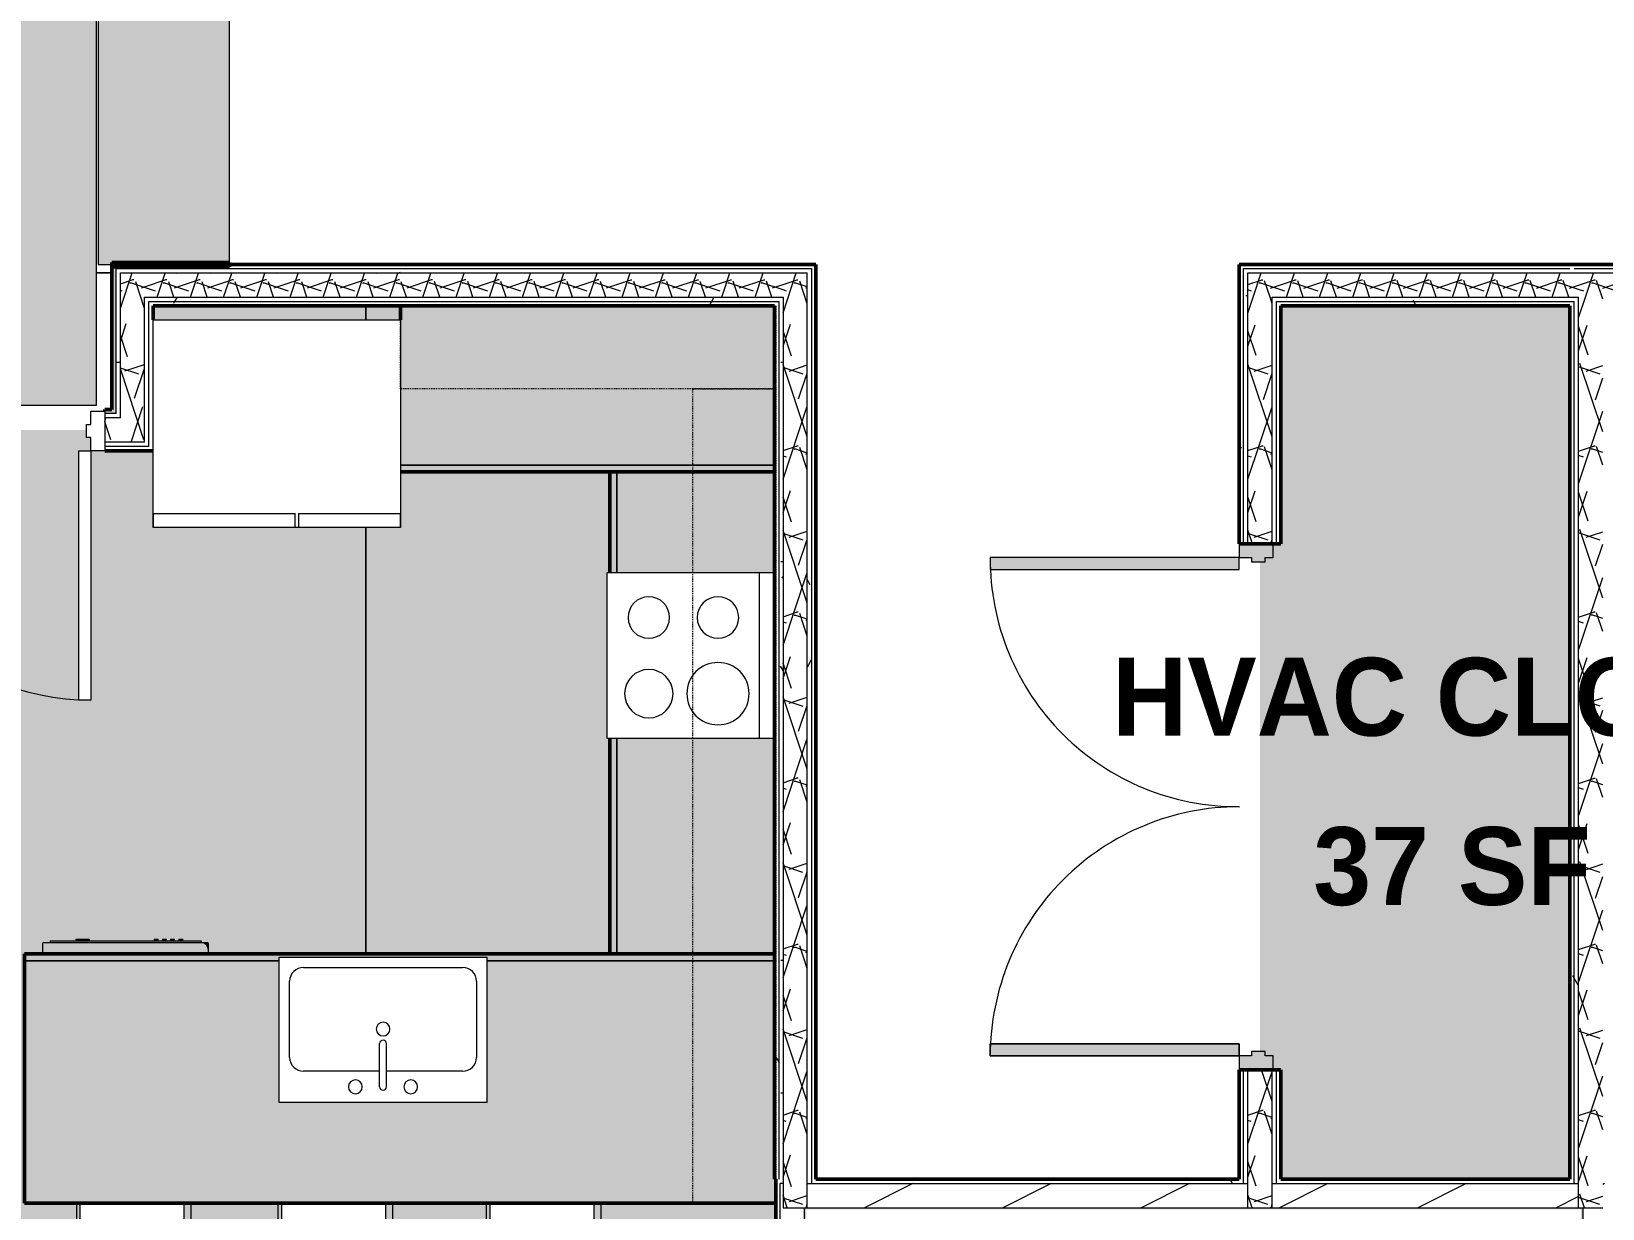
# Model space of a CAD drawing. Header units: inches. Extents: x -4294 to -464, y 9706 to 12475.
# Drawn here: x -2748.3 to -2521.2, y 10245.7 to 10415.8 of the extents above; entities that cross this region are included whole.
import ezdxf

# ---------------------------------------------------------------- set-up
doc = ezdxf.new("R2010")
doc.units = ezdxf.units.IN
doc.header["$MEASUREMENT"] = 0
doc.linetypes.add('Dash', pattern=[0.25, 0.125, -0.125])
for name, color, linetype, lineweight in [('0-1', 7, 'Continuous', 5), ('0-2', 7, 'Continuous', 9), ('A-AREA-IDEN', 2, 'Continuous', 9), ('A-AREA-PATT-6', 41, 'Continuous', 9), ('A-DOOR', 31, 'Continuous', 13), ('A-DOOR-7', 31, 'Continuous', 20), ('A-DOOR-8', 31, 'Continuous', 9), ('A-DOOR-FRAM', 31, 'Continuous', 20), ('A-FLOR', 192, 'Continuous', 13), ('A-FLOR-3', 130, 'Continuous', 13), ('A-FLOR-4', 192, 'Continuous', 5), ('A-WALL', 113, 'Continuous', 13), ('A-WALL-11', 113, 'Continuous', 5), ('A-WALL-12', 113, 'Continuous', 50), ('A-WALL-PATT-5', 111, 'Continuous', 9), ('I-FURN-1', 7, 'Continuous', 9), ('I-FURN-2', 31, 'Continuous', 9), ('I-WALL', 2, 'Continuous', 13), ('I-WALL-1', 2, 'Continuous', 5), ('I-WALL-2', 2, 'Continuous', 50), ('P-SANR-FIXT-2', 7, 'Continuous', 9), ('Q-CASE-1', 53, 'Continuous', 9), ('Q-CASE-2', 250, 'Continuous', 50), ('Q-CASE-3', 7, 'Continuous', 9), ('Q-CASE-HDLN-1', 7, 'Dash', 9), ('Q-SPCQ-1', 7, 'Continuous', 9), ('Q-SPCQ-2', 8, 'Continuous', 9)]:
    doc.layers.add(name, color=color, linetype=linetype, lineweight=lineweight)
doc.layers.add('A-AREA-PATT-2', color=7, linetype='Continuous', lineweight=9, transparency=1)
doc.styles.add('Century Gothic_B', font='GOTHICB.TTF', dxfattribs={"height": 11.25})
pattern_1 = [(0, (0, 0), (38.4, 9.6), [1.584, -27.216, 1.584, -27.216, -153.6]), (0, (0, 0), (38.4, 9.6), [-57.6, 1.584, -56.016, 1.584, -27.216, -67.2]), (0, (0, 0), (38.4, 9.6), [-144, 1.584, -17.616, 1.584, -46.416]), (120, (14.4, 4.8), (-27.513844, 28.4553755), [1.584, -27.216, 1.584, -27.216, -153.6]), (120, (14.4, 4.8), (-27.513844, 28.4553755), [-57.6, 1.584, -56.016, 1.584, -27.216, -67.2]), (120, (14.4, 4.8), (-27.513844, 28.4553755), [-144, 1.584, -17.616, 1.584, -46.416]), (240, (19.2, 24), (-10.886156, -38.0553755), [1.584, -27.216, 1.584, -27.216, -153.6]), (240, (19.2, 24), (-10.886156, -38.0553755), [-57.6, 1.584, -56.016, 1.584, -27.216, -67.2]), (240, (19.2, 24), (-10.886156, -38.0553755), [-144, 1.584, -17.616, 1.584, -46.416])]
pattern_2 = [(161.57, (0.6, 0.6), (-4.80033747, -0.00041462), [0, -34.152, 3.792, 0]), (18.43, (-0.6, 0.6), (-4.80033747, 0.00041462), [0, -34.152, 3.792, 0]), (108.43, (0.6, 0.6), (2.39913218, -12.00105099), [11.382, -26.562]), (71.57, (-0.6, 0.6), (2.39913218, 12.00105099), [11.382, -26.562])]
pattern_3 = [(216.87, (7.997, 19.992), (59.9755286, 39.9843071), [9.996, -89.964]), (206.565, (19.992, 13.994), (-19.991807, -19.992219), [22.352, -22.352]), (198.435, (19.992, 3.998), (-39.983821, -19.991955), [12.644, -50.576])]

# ---------------------------------------------------------------- blocks, each defined once
blk = doc.blocks.new('OD_CW_Base Cabinet - OD_CW_Base Cabinet-V20-FLOOR PLAN - 2ND FLOOR')
at = {"layer": 'Q-CASE-1'}
for points in [[(67.56, 11), (109.11, 11), (109.11, 12), (0.74, 12), (0.74, 11), (37.56, 11), (37.56, 11.54), (67.56, 11.54)], [(30.77, -24), (109.34, -24), (109.34, -20.55), (109.11, -20.55), (109.11, 11), (67.56, 11), (67.56, -9.46), (37.56, -9.46), (37.56, 11), (0.74, 11), (0.74, -24), (16.99, -24)]]:
    blk.add_hatch(color=256, dxfattribs=at).paths.add_polyline_path(points, flags=0)
at = {"layer": 'Q-CASE-2'}
for p, q in [((0.74, -24), (0.74, 12)), ((0.74, 12), (109.11, 12)), ((109.34, -24), (0.74, -24))]:
    blk.add_line(p, q, dxfattribs=at)
at = {"layer": 'Q-CASE-3'}
for p, q in [((0.74, 11), (0.74, 12)), ((0.74, 12), (109.11, 12)), ((37.56, 11), (0.74, 11)), ((0.74, -24), (0.74, 11)), ((0.74, 11), (37.56, 11)), ((109.11, 11), (67.56, 11)), ((67.56, 11), (109.11, 11)), ((109.34, -24), (0.74, -24))]:
    blk.add_line(p, q, dxfattribs=at)
blk = doc.blocks.new('Refrigerator_-_Side-by-Side_6047 - 36_ X 30_-1372843-FLOOR PLAN - 2ND FLOOR')
at = {"layer": 'Q-SPCQ-1'}
for p, q in [((-17.88, 15.58), (17.87, 15.58)), ((-17.88, -14.42), (-17.88, 15.58)), ((-17.88, 15.58), (-3.13, 15.58)), ((-17.88, 15.58), (-17.88, 13.58)), ((-3.13, 13.58), (-3.13, 15.58)), ((-2.63, 15.58), (17.87, 15.58)), ((-2.63, 15.58), (-2.63, 13.58)), ((17.87, 15.58), (17.87, -14.42)), ((17.87, 13.58), (17.87, 15.58)), ((-3.13, 13.58), (-17.88, 13.58)), ((17.87, 13.58), (-2.63, 13.58)), ((17.87, -14.42), (-17.88, -14.42))]:
    blk.add_line(p, q, dxfattribs=at)
blk = doc.blocks.new('Range - 24_ x 24_-1372826-FLOOR PLAN - 2ND FLOOR')
at = {"layer": 'Q-SPCQ-1'}
for p, q in [((0, 0), (24, 0)), ((0, -24), (0, 0)), ((24, 0), (24, -24)), ((0, -22), (24, -22)), ((24, -24), (0, -24))]:
    blk.add_line(p, q, dxfattribs=at)
for centre, radius, start, end in [((6.5, -6), 3.5, 360, 180), ((17.5, -6), 3, 360, 180), ((6.5, -6), 3.5, 180, 0), ((17.5, -6), 3, 180, 0), ((6.5, -16), 4.5, 360, 180), ((17.5, -16), 3, 360, 180), ((6.5, -16), 4.5, 180, 0), ((17.5, -16), 3, 180, 0)]:
    blk.add_arc(centre, radius, start, end, dxfattribs=at)
blk = doc.blocks.new('OD_CW_Base Cabinet - OD_CW_Base Cabinet-V21-FLOOR PLAN - 2ND FLOOR')
at = {"layer": 'Q-CASE-1'}
blk.add_hatch(color=256, dxfattribs=at).paths.add_polyline_path([(70.36, 12.58), (70.36, 23.78), (0.74, 23.78), (0.74, 1), (15.27, 1), (15.27, 23.62), (39.27, 23.62), (39.27, 1), (70.36, 1)], flags=0)
h = blk.add_hatch(color=256, dxfattribs=at)
h.paths.add_polyline_path([(70.36, 1), (39.27, 1), (39.27, 0), (70.36, 0)], flags=0)
h.paths.add_polyline_path([(15.27, 0), (15.27, 1), (0.74, 1), (0.74, 0)], flags=0)
at = {"layer": 'Q-CASE-2'}
for p, q in [((0.74, 23.78), (0.74, 0)), ((70.36, 0), (70.36, 23.78)), ((0.74, 0), (15.27, 0)), ((39.27, 0), (70.36, 0))]:
    blk.add_line(p, q, dxfattribs=at)
at = {"layer": 'Q-CASE-3'}
for p, q in [((0.74, 1), (0.74, 23.78)), ((70.36, 23.78), (70.36, 1)), ((0.74, 0), (0.74, 1)), ((0.74, 1), (15.27, 1)), ((15.27, 1), (0.74, 1)), ((15.27, 0), (0.74, 0)), ((39.27, 1), (70.36, 1)), ((70.36, 1), (39.27, 1)), ((70.36, 0), (39.27, 0)), ((70.36, 1), (70.36, 0))]:
    blk.add_line(p, q, dxfattribs=at)
blk = doc.blocks.new('OD_CW_Base Cabinet - OD_CW_Base Cabinet-V22-FLOOR PLAN - 2ND FLOOR')
at = {"layer": 'Q-CASE-1'}
for points in [[(0.74, 1), (54.76, 1), (54.76, 24), (0.74, 24), (0.74, 18.35)], [(30.61, 0), (54.76, 0), (54.76, 1), (0.74, 1), (0.74, 0), (17.77, 0)]]:
    blk.add_hatch(color=256, dxfattribs=at).paths.add_polyline_path(points, flags=0)
at = {"layer": 'Q-CASE-2'}
for p, q in [((0.74, 24), (0.74, 22)), ((0.74, 0), (54.76, 0))]:
    blk.add_line(p, q, dxfattribs=at)
at = {"layer": 'Q-CASE-3'}
for p, q in [((0.74, 22), (0.74, 24)), ((0.74, 1), (54.76, 1)), ((54.76, 1), (0.74, 1)), ((54.76, 0), (0.74, 0))]:
    blk.add_line(p, q, dxfattribs=at)
blk = doc.blocks.new('Sink Kitchen-Single - 30_ x 21_-1372827-FLOOR PLAN - 2ND FLOOR')
at = {"layer": 'P-SANR-FIXT-2'}
for p, q in [((-14.38, 10.41), (15.62, 10.41)), ((-14.38, -10.59), (-14.38, 10.41)), ((15.62, 10.41), (15.62, -10.59)), ((-12.88, -4.09), (-12.88, 6.91)), ((-10.88, 8.91), (12.12, 8.91)), ((14.12, 6.91), (14.12, -4.09)), ((0.12, -8.34), (0.12, -2.09)), ((1.12, -8.34), (1.12, -2.09)), ((0.12, -6.09), (-10.88, -6.09)), ((12.12, -6.09), (1.12, -6.09)), ((15.62, -10.59), (-14.38, -10.59))]:
    blk.add_line(p, q, dxfattribs=at)
for centre, radius, start, end in [((-10.88, 6.91), 2, 90, 180), ((12.12, 6.91), 2, 360, 90), ((0.62, 0), 1, 360, 180), ((0.62, 0), 1, 180, 0), ((0.62, -2.09), 0.5, 360, 180), ((-10.88, -4.09), 2, 180, 270), ((12.12, -4.09), 2, 270, 0), ((-3.38, -8.34), 1, 360, 180), ((-3.38, -8.34), 1, 180, 0), ((0.62, -8.34), 0.5, 180, 0), ((4.62, -8.34), 1, 0, 180), ((4.62, -8.34), 1, 180, 0)]:
    blk.add_arc(centre, radius, start, end, dxfattribs=at)
blk = doc.blocks.new('Dishwasher_15404 - 34_ counter-1372825-FLOOR PLAN - 2ND FLOOR')
at = {"layer": 'Q-SPCQ-2'}
for points in [[(25.25, -24), (26.08, -23.96), (26.34, -23.86), (26.68, -23.53), (26.73, -23.46), (26.84, -23.21), (26.87, -22.91), (26.87, -0.2), (26.68, 0), (25.25, 0), (25.25, -23.49)], [(27.12, -22.91), (27.12, -1.09), (26.87, -1.09), (26.87, -22.91)], [(27.37, -5.81), (27.37, -4.86), (27.12, -4.86), (27.12, -5.81)], [(27.37, -6.76), (27.37, -5.81), (27.12, -5.81), (27.12, -6.76)], [(27.37, -16.74), (27.37, -16.15), (27.12, -16.15), (27.12, -16.74)], [(27.37, -17.92), (27.37, -17.33), (27.12, -17.33), (27.12, -17.92)], [(27.37, -19.1), (27.37, -18.51), (27.12, -18.51), (27.12, -19.1)], [(27.37, -20.28), (27.37, -19.69), (27.12, -19.69), (27.12, -20.28)], [(25.8, -24), (26.68, -24), (26.82, -23.94), (26.87, -23.69), (26.84, -23.21), (26.68, -23.53), (26.56, -23.69), (26.3, -23.87), (26.08, -23.96)]]:
    blk.add_hatch(color=256, dxfattribs=at).paths.add_polyline_path(points, flags=0)
at = {"layer": 'Q-SPCQ-1'}
for p, q in [((26.68, 0), (25.25, 0)), ((26.87, -22.93), (26.87, -0.2)), ((27.12, -1.09), (26.87, -1.09)), ((27.12, -1.09), (27.12, -22.91)), ((27.37, -4.82), (27.12, -4.82)), ((27.12, -6.79), (27.37, -6.79)), ((27.37, -4.86), (27.37, -5.81)), ((27.37, -5.81), (27.37, -6.76)), ((27.37, -16.15), (27.12, -16.15)), ((27.12, -16.74), (27.37, -16.74)), ((27.37, -17.33), (27.12, -17.33)), ((27.12, -17.92), (27.37, -17.92)), ((27.37, -16.15), (27.37, -16.74)), ((27.37, -17.33), (27.37, -17.92)), ((27.37, -18.51), (27.12, -18.51)), ((27.12, -19.1), (27.37, -19.1)), ((27.37, -19.69), (27.12, -19.69)), ((27.12, -20.28), (27.37, -20.28)), ((27.37, -18.51), (27.37, -19.1)), ((27.37, -19.69), (27.37, -20.28)), ((25.25, -24), (25.8, -24)), ((25.8, -24), (26.68, -24)), ((27.12, -22.91), (26.87, -22.91)), ((26.87, -23.8), (26.87, -22.93))]:
    blk.add_line(p, q, dxfattribs=at)
for centre, radius, start, end in [((26.68, -0.2), 0.197, 360, 90), ((26.68, -0.2), 0.197, 0, 90), ((25.8, -22.93), 1.07, 270, 0), ((26.68, -23.8), 0.197, 270, 0)]:
    blk.add_arc(centre, radius, start, end, dxfattribs=at)
blk = doc.blocks.new('OD_CW_Upper Cabinet - OD_CW_Upper Cabinet-1916543-FLOOR PLAN - 2ND FLOOR')
at = {"layer": 'Q-CASE-HDLN-1'}
for p, q in [((0.74, -24), (0.74, -12)), ((0.74, -12), (118.36, -12)), ((118.36, -12), (118.36, -24)), ((118.36, -24), (0.74, -24))]:
    blk.add_line(p, q, dxfattribs=at)
blk = doc.blocks.new('Bar_Stool_6722_1_ - Bar_Stool_6722_1_-1372833-FLOOR PLAN - 2ND FLOOR')
at = {"layer": 'I-FURN-2'}
for points in [[(0, -0.6), (0, -0.98), (1, -0.94), (1, 0), (0, 0), (0, -0.46)], [(16, -0.94), (16, -0.98), (16.5, -0.94), (16.5, 0), (16, 0), (16, -0.62)], [(0, -1.4), (0, -1.78), (1, -1.73), (1, -0.98), (0, -0.98), (0, -1.3)], [(0, -2.03), (0, -7.07), (1, -7.07), (1, -1.78), (0, -1.78)], [(16, -1.3), (16, -1.78), (16.5, -1.73), (16.5, -0.98), (16, -0.98), (16, -1.24)], [(16, -6.94), (16, -7.07), (16.5, -7.07), (16.5, -1.78), (16, -1.78), (16, -2.03)]]:
    blk.add_hatch(color=256, dxfattribs=at).paths.add_polyline_path(points, flags=0)
at = {"layer": 'I-FURN-1'}
for p, q in [((1, 0), (0, 0)), ((0, 0), (0, -0.98)), ((0, -0.98), (1, -0.98)), ((0, -0.98), (0, -1.78)), ((0, -1.78), (1, -1.78)), ((0, -7.07), (0, -1.78)), ((1, -1.24), (1, 0)), ((16, 0), (1, 0)), ((1, -1.91), (1, -1.24)), ((16, -1.24), (1, -1.24)), ((1, -1.91), (16, -1.91)), ((1, -2.03), (1, -1.91)), ((1, -7.07), (1, -2.03)), ((1, -2.03), (16, -2.03)), ((16.5, 0), (16, 0)), ((16, 0), (16, -1.24)), ((16, -0.98), (16.5, -0.98)), ((16, -1.24), (16, -1.91)), ((16, -1.78), (16.5, -1.78)), ((16, -1.91), (16, -2.03)), ((16, -2.03), (16, -7.07)), ((16.5, -0.98), (16.5, 0)), ((16.5, -1.78), (16.5, -0.98)), ((16.5, -1.78), (16.5, -7.07))]:
    blk.add_line(p, q, dxfattribs=at)
blk = doc.blocks.new('OD_CW_Upper Cabinet - OD_CW_Upper Cabinet-1916511-FLOOR PLAN - 2ND FLOOR')
at = {"layer": 'Q-CASE-HDLN-1'}
for p, q in [((0.74, -24), (0.74, -12)), ((0.74, -12), (54.99, -12)), ((54.99, -12), (54.99, -24)), ((54.99, -24), (0.74, -24))]:
    blk.add_line(p, q, dxfattribs=at)
blk = doc.blocks.new('CTR - 1st Phase - Unit Layouts_rvt-1-FLOOR PLAN - 2ND FLOOR')
at = {"layer": '0-2'}
for name, p in [('OD_CW_Base Cabinet - OD_CW_Base Cabinet-V22-FLOOR PLAN - 2ND FLOOR', (-2695.69, 10352.14)), ('OD_CW_Base Cabinet - OD_CW_Base Cabinet-V20-FLOOR PLAN - 2ND FLOOR', (-2750.04, 10270.51)), ('Sink Kitchen-Single - 30_ x 21_-1372827-FLOOR PLAN - 2ND FLOOR', (-2698.1, 10271.65))]:
    blk.add_blockref(name, p, dxfattribs=at)
for name, p, rotation in [('OD_CW_Upper Cabinet - OD_CW_Upper Cabinet-1916511-FLOOR PLAN - 2ND FLOOR', (-2639.96, 10352.14), 180), ('Refrigerator_-_Side-by-Side_6047 - 36_ X 30_-1372843-FLOOR PLAN - 2ND FLOOR', (-2712.82, 10359.72), 180), ('OD_CW_Upper Cabinet - OD_CW_Upper Cabinet-1916543-FLOOR PLAN - 2ND FLOOR', (-2664.7, 10245.78), 89.9999999999384), ('OD_CW_Base Cabinet - OD_CW_Base Cabinet-V21-FLOOR PLAN - 2ND FLOOR', (-2664.7, 10352.88), 269.9999999999397), ('Range - 24_ x 24_-1372826-FLOOR PLAN - 2ND FLOOR', (-2665.07, 10313.61), 89.99999999993047), ('Dishwasher_15404 - 34_ counter-1372825-FLOOR PLAN - 2ND FLOOR', (-2746.7, 10257.26), 89.99999999993496), ('Bar_Stool_6722_1_ - Bar_Stool_6722_1_-1372833-FLOOR PLAN - 2ND FLOOR', (-2725.25, 10239.44), 180), ('Bar_Stool_6722_1_ - Bar_Stool_6722_1_-1372833-FLOOR PLAN - 2ND FLOOR', (-2696.13, 10239.44), 180), ('Bar_Stool_6722_1_ - Bar_Stool_6722_1_-1372833-FLOOR PLAN - 2ND FLOOR', (-2666.01, 10239.44), 180)]:
    blk.add_blockref(name, p, dxfattribs=dict(at, rotation=rotation))
blk = doc.blocks.new('CTR - 1st Phase - Shell_rvt-1-FLOOR PLAN - 2ND FLOOR')
at = {"layer": 'A-FLOR-3'}
for p, q in [((-2736.7, 10380.89), (-2738.88, 10380.89)), ((-2738.88, 10380.89), (-2736.7, 10380.89)), ((-2699.95, 10374.14), (-2699.95, 10376.14)), ((-2699.95, 10376.14), (-2699.95, 10374.14)), ((-2699.95, 10282.51), (-2699.95, 10344.14)), ((-2699.95, 10344.14), (-2699.95, 10282.51))]:
    blk.add_line(p, q, dxfattribs=at)
blk = doc.blocks.new('HOLLOW METAL - UNIT DOOR-2058840-FLOOR PLAN - 2ND FLOOR')
at = {"layer": 'A-DOOR-7'}
for p, q in [((16.25, -3.25), (18, -3.25)), ((16.25, -39.25), (16.25, -3.25)), ((18, -3.25), (18, -39.25)), ((18, -39.25), (16.25, -39.25))]:
    blk.add_line(p, q, dxfattribs=at)
at = {"layer": 'A-DOOR-8'}
blk.add_arc((18, -3.25), 36, 180, 270, dxfattribs=at)
at = {"layer": 'A-DOOR-FRAM'}
for p, q in [((-20, 2.5), (-18, 2.5)), ((-20, -3.25), (-20, 2.5)), ((-18, 2.5), (-18, 0.5625)), ((18, 2.5), (20, 2.5)), ((18, 0.5625), (18, 2.5)), ((20, 2.5), (20, -3.25)), ((-18, 0.5625), (-17.375, 0.5625)), ((-17.375, 0.5625), (-17.375, -1.3125)), ((17.375, 0.5625), (18, 0.5625)), ((17.375, -1.3125), (17.375, 0.5625)), ((-18, -1.3125), (-18, -3.25)), ((-17.375, -1.3125), (-18, -1.3125)), ((18, -1.3125), (17.375, -1.3125)), ((18, -3.25), (18, -1.3125)), ((-18, -3.25), (-20, -3.25)), ((20, -3.25), (18, -3.25))]:
    blk.add_line(p, q, dxfattribs=at)
blk = doc.blocks.new('Flush-Double-Door-Adj_swing-w_handle_2100 - 3_-0_ x 7_-0_-1994063-FLOOR PLAN - 2ND FLOOR')
at = {"layer": 'A-DOOR'}
for points in [[(-36, 3), (-34.25, 3), (-34.25, 39), (-36, 39)], [(34.25, 9.49), (34.25, 3), (36, 3), (36, 39), (34.25, 39)]]:
    blk.add_hatch(color=256, dxfattribs=at).paths.add_polyline_path(points, flags=0)
h = blk.add_hatch(color=256, dxfattribs=at)
h.paths.add_polyline_path([(-38, 1.75), (-38, -1.88), (-36, -1.88), (-36, -0.75), (-35.37, -0.75), (-35.37, 1.25), (-36, 1.25), (-36, 3), (-38, 3), (-38, 2.37)], flags=0)
h.paths.add_polyline_path([(35.37, -0.4), (35.37, -0.75), (36, -0.75), (36, -1.88), (38, -1.88), (38, 3), (36, 3), (36, 1.25), (35.37, 1.25)], flags=0)
at = {"layer": 'A-DOOR-7'}
for p, q in [((-36, 39), (-36, 3)), ((-34.25, 39), (-36, 39)), ((-34.25, 3), (-34.25, 39)), ((36, 39), (34.25, 39)), ((34.25, 39), (34.25, 3)), ((36, 3), (36, 39)), ((-36, 3), (-34.25, 3)), ((34.25, 3), (36, 3))]:
    blk.add_line(p, q, dxfattribs=at)
at = {"layer": 'A-DOOR-8'}
for p, q in [((-36, 39), (-34.25, 39)), ((-36, 3), (-36, 39)), ((-34.25, 39), (-34.25, 3)), ((34.25, 39), (34.25, 3)), ((36, 39), (34.25, 39)), ((36, 3), (36, 39)), ((-36, 3), (-38, 3)), ((-38, 3), (-38, -1.88)), ((-34.25, 3), (-36, 3)), ((-36, 1.25), (-36, 3)), ((34.25, 3), (36, 3)), ((38, 3), (36, 3)), ((36, 3), (36, 1.25)), ((38, -1.88), (38, 3)), ((-35.37, 1.25), (-36, 1.25)), ((-35.37, -0.75), (-35.37, 1.25)), ((36, 1.25), (35.37, 1.25)), ((35.37, 1.25), (35.37, -0.75)), ((-38, -1.88), (-36, -1.88)), ((-36, -0.75), (-35.37, -0.75)), ((-36, -1.88), (-36, -0.75)), ((35.37, -0.75), (36, -0.75)), ((36, -0.75), (36, -1.88)), ((36, -1.88), (38, -1.88))]:
    blk.add_line(p, q, dxfattribs=at)
for centre, radius, start, end in [((-36, 3), 36, 360, 90), ((35.78, 3.22), 35.78, 89.6403, 180.3597)]:
    blk.add_arc(centre, radius, start, end, dxfattribs=at)

msp = doc.modelspace()

# ---------------------------------------------------------------- hatches: boundary and pattern name
at = {"layer": 'A-AREA-PATT-2'}
msp.add_hatch(color=256, dxfattribs=at).paths.add_polyline_path([(-2526.315, 10249.9644), (-2525.9487, 10249.9644), (-2525.9487, 10376.1394), (-2567.7237, 10376.1394), (-2567.7237, 10341.7769), (-2568.8487, 10341.7769), (-2568.8487, 10339.7769), (-2569.9737, 10339.7769), (-2569.9737, 10339.1519), (-2570.7237, 10339.1519), (-2570.7237, 10268.4019), (-2569.9737, 10268.4019), (-2569.9737, 10267.7769), (-2568.8487, 10267.7769), (-2568.8487, 10265.7769), (-2567.7237, 10265.7769), (-2567.7237, 10249.9644), (-2540.0973, 10249.9644)], flags=0)
at = {"layer": 'A-AREA-PATT-6'}
h = msp.add_hatch(color=256, dxfattribs=at)
h.paths.add_polyline_path([(-2862.1237, 10341.7644), (-2860.3737, 10341.7644), (-2860.3737, 10313.7644), (-2862.1237, 10313.7644)], flags=0)
h.paths.add_polyline_path([(-2930.5152, 9989.0644), (-2870.6362, 9989.0644), (-2870.6362, 10021.3394), (-2863.8737, 10021.3394), (-2863.8737, 10016.5894), (-2865.8862, 10016.5894), (-2865.8862, 9989.0644), (-2832.49, 9989.0644), (-2832.49, 10016.5894), (-2833.8737, 10016.5894), (-2833.8737, 10021.3394), (-2826.4362, 10021.3394), (-2826.4362, 10016.5894), (-2827.74, 10016.5894), (-2827.74, 9989.0644), (-2805.8737, 9989.0644), (-2805.8737, 10016.5894), (-2806.4362, 10016.5894), (-2806.4362, 10021.3394), (-2805.8737, 10021.3394), (-2805.8737, 10175.2394), (-2801.1237, 10175.2394), (-2801.1237, 9989.0644), (-2646.5487, 9989.0644), (-2646.5487, 10021.5894), (-2641.5964, 10021.5894), (-2640.6987, 10022.3144), (-2640.6987, 10061.0761), (-2656.8237, 10061.0761), (-2656.8237, 10079.0761), (-2652.8237, 10079.0761), (-2652.8237, 10115.0761), (-2656.8237, 10115.0761), (-2656.8237, 10133.0761), (-2640.6987, 10133.0761), (-2640.6987, 10246.5144), (-2666.0076, 10246.5144), (-2666.0076, 10239.4399), (-2682.5076, 10239.4399), (-2682.5076, 10246.5144), (-2696.1289, 10246.5144), (-2696.1289, 10239.4399), (-2712.6289, 10239.4399), (-2712.6289, 10246.5144), (-2725.2502, 10246.5144), (-2725.2502, 10239.4399), (-2741.7502, 10239.4399), (-2741.7502, 10246.5144), (-2749.2987, 10246.5144), (-2749.2987, 10282.5144), (-2746.6987, 10282.5144), (-2746.6987, 10283.9425), (-2746.5019, 10284.1394), (-2745.6058, 10284.1394), (-2745.6058, 10284.3894), (-2741.8412, 10284.3894), (-2741.8412, 10284.6394), (-2739.9397, 10284.6394), (-2739.9397, 10284.3894), (-2730.5487, 10284.3894), (-2730.5487, 10284.6394), (-2729.9582, 10284.6394), (-2729.9582, 10284.3894), (-2729.3676, 10284.3894), (-2729.3676, 10284.6394), (-2728.777, 10284.6394), (-2728.777, 10284.3894), (-2728.1865, 10284.3894), (-2728.1865, 10284.6394), (-2727.5959, 10284.6394), (-2727.5959, 10284.3894), (-2727.0054, 10284.3894), (-2727.0054, 10284.6394), (-2726.4148, 10284.6394), (-2726.4148, 10284.3894), (-2723.7917, 10284.3894), (-2723.7706, 10284.1394), (-2722.8423, 10284.1173), (-2722.7564, 10284.0817), (-2722.6987, 10283.9425), (-2722.6987, 10282.5144), (-2664.6987, 10282.5144), (-2664.6987, 10313.6092), (-2665.0737, 10313.6092), (-2665.0737, 10337.6092), (-2664.6987, 10337.6092), (-2664.6987, 10352.1394), (-2694.9487, 10352.1394), (-2694.9487, 10344.1394), (-2730.6987, 10344.1394), (-2730.6987, 10355.1894), (-2739.6987, 10355.1894), (-2739.6987, 10357.1269), (-2740.3237, 10357.1269), (-2740.3237, 10358.1894), (-2775.0737, 10358.1894), (-2775.0737, 10357.1269), (-2775.6987, 10357.1269), (-2775.6987, 10355.1894), (-2799.3737, 10355.1794), (-2799.3737, 10341.7644), (-2806.1237, 10341.7644), (-2806.1237, 10343.5144), (-2806.7487, 10343.5144), (-2806.7487, 10345.5144), (-2806.1237, 10345.5144), (-2806.1237, 10346.6394), (-2804.1237, 10346.6394), (-2804.1237, 10356.4375), (-2803.8987, 10356.4375), (-2803.8987, 10376.1394), (-2864.5128, 10376.1394), (-2864.5128, 10346.5144), (-2864.1237, 10346.5144), (-2864.1237, 10346.6394), (-2862.1237, 10346.6394), (-2862.1237, 10345.5144), (-2861.4987, 10345.5144), (-2861.4987, 10343.5144), (-2862.1237, 10343.5144), (-2862.1237, 10341.7644), (-2864.5128, 10341.7644), (-2864.5128, 10319.1394), (-2869.2628, 10319.1394), (-2869.2628, 10376.1394), (-2905.2628, 10376.1394), (-2905.2628, 10340.1394), (-2910.3878, 10340.1394), (-2910.3878, 10344.8894), (-2910.0128, 10344.8894), (-2910.0128, 10376.1394), (-2932.5237, 10376.1394), (-2932.5237, 10344.8894), (-2930.3878, 10344.8894), (-2930.3878, 10340.1394), (-2932.5237, 10340.1394), (-2932.5237, 10334.1156), (-2924.7975, 10334.1156), (-2923.8331, 10333.9886), (-2922.9344, 10333.6164), (-2922.1627, 10333.0242), (-2921.5705, 10332.2525), (-2921.1983, 10331.3538), (-2921.0713, 10330.3131), (-2921.0713, 10329.0011), (-2918.0475, 10329.3488), (-2917.0475, 10330.5405), (-2916.0475, 10331.1073), (-2914.538, 10331.4651), (-2914.0437, 10331.5522), (-2913.0475, 10331.6394), (-2911.0551, 10331.4651), (-2909.0475, 10330.9271), (-2907.0475, 10330.1992), (-2905.0475, 10329.2666), (-2903.0475, 10327.8792), (-2902.0475, 10326.8792), (-2901.5475, 10326.0131), (-2901.0475, 10324.6394), (-2901.0475, 10323.6394), (-2901.5475, 10322.2657), (-2902.0475, 10321.3996), (-2903.0475, 10320.3996), (-2905.2238, 10318.93), (-2907.0475, 10318.0796), (-2909.0475, 10317.3516), (-2911.0551, 10316.8137), (-2913.0475, 10316.6394), (-2914.538, 10316.8137), (-2915.0475, 10316.9035), (-2916.0475, 10317.1715), (-2917.0475, 10317.7383), (-2918.0475, 10318.93), (-2921.0713, 10319.2777), (-2921.0713, 10317.8894), (-2921.1983, 10316.925), (-2921.5705, 10316.0263), (-2922.1627, 10315.2546), (-2922.9344, 10314.6624), (-2923.8331, 10314.2901), (-2924.7975, 10314.1632), (-2932.5237, 10314.1632), (-2932.5237, 10306.1394), (-2908.5237, 10306.1394), (-2908.5237, 10247.7394), (-2904.7737, 10247.7394), (-2904.7737, 10242.9894), (-2932.5237, 10242.9894), (-2932.5237, 9989.0644)], flags=0)
h.paths.add_polyline_path([(-2835.1237, 9990.3394), (-2863.1237, 9990.3394), (-2863.1237, 10015.5894), (-2853.6152, 10015.5894), (-2853.5902, 10016.0894), (-2853.1323, 10016.0894), (-2853.1323, 10015.5894), (-2836.861, 10015.5894), (-2836.8235, 10016.0894), (-2836.1365, 10016.0894), (-2836.1365, 10015.5894), (-2835.1237, 10015.5894), (-2835.1237, 9991.3394)], flags=0)
h.paths.add_polyline_path([(-2700.3237, 10013.5864), (-2701.7737, 10013.5864), (-2701.7737, 10048.5864), (-2695.7737, 10048.5864), (-2695.7737, 10049.5864), (-2659.7737, 10049.5864), (-2659.7737, 10048.5864), (-2653.7737, 10048.5864), (-2653.7737, 10013.5864), (-2677.9195, 10013.5864)], flags=0)
h.paths.add_polyline_path([(-2912.5862, 10026.1144), (-2930.5862, 10026.1144), (-2930.5862, 10044.1144), (-2912.5862, 10044.1144), (-2912.5862, 10038.327)], flags=0)
h.paths.add_polyline_path([(-2851.0862, 10048.1144), (-2931.0862, 10048.1144), (-2931.0862, 10126.1144), (-2851.0862, 10126.1144), (-2851.0862, 10059.4376)], flags=0)
h.paths.add_polyline_path([(-2737.0987, 10058.5864), (-2741.0987, 10058.5864), (-2741.0987, 10142.5864), (-2706.0987, 10142.5864), (-2706.0987, 10136.5864), (-2705.0987, 10136.5864), (-2705.0987, 10064.5864), (-2706.0987, 10064.5864), (-2706.0987, 10058.5864), (-2733.5987, 10058.5864)], flags=0)
h.paths.add_polyline_path([(-2912.5862, 10128.0462), (-2930.5862, 10128.0462), (-2930.5862, 10146.0462), (-2912.5862, 10146.0462), (-2912.5862, 10142.2683)], flags=0)
h.paths.add_polyline_path([(-2659.7737, 10151.5864), (-2695.7737, 10151.5864), (-2695.7737, 10152.5864), (-2701.7737, 10152.5864), (-2701.7737, 10187.5864), (-2653.7737, 10187.5864), (-2653.7737, 10152.5864), (-2659.7737, 10152.5864)], flags=0)
h.paths.add_polyline_path([(-2801.1237, 10211.2394), (-2805.8737, 10211.2394), (-2805.8737, 10214.2394), (-2812.6362, 10214.2394), (-2812.6362, 10213.4894), (-2815.1362, 10213.4894), (-2815.1362, 10214.2394), (-2815.3862, 10214.2394), (-2815.3862, 10216.2394), (-2837.3862, 10216.2394), (-2837.3862, 10217.6144), (-2857.3862, 10217.6144), (-2857.3862, 10214.2394), (-2857.6362, 10214.2394), (-2857.6362, 10213.4894), (-2860.1362, 10213.4894), (-2860.1362, 10214.2394), (-2869.2628, 10214.2394), (-2869.2628, 10242.9894), (-2870.7737, 10242.9894), (-2870.7737, 10247.7394), (-2869.2628, 10247.7394), (-2869.2628, 10287.1394), (-2864.5128, 10287.1394), (-2864.5128, 10276.4894), (-2860.1362, 10276.4894), (-2860.1362, 10277.2394), (-2857.6362, 10277.2394), (-2857.6362, 10276.4894), (-2857.3862, 10276.4894), (-2857.3862, 10273.1144), (-2837.3862, 10273.1144), (-2837.3862, 10274.4894), (-2815.3862, 10274.4894), (-2815.3862, 10276.4894), (-2815.1362, 10276.4894), (-2815.1362, 10277.2394), (-2812.6362, 10277.2394), (-2812.6362, 10276.4894), (-2801.1237, 10276.4894), (-2801.1237, 10243.6144)], flags=0)
h.paths.add_polyline_path([(-2835.3862, 10217.6144), (-2815.3862, 10217.6144), (-2815.3862, 10218.9894), (-2815.1362, 10218.9894), (-2815.1362, 10219.7394), (-2812.6362, 10219.7394), (-2812.6362, 10218.9894), (-2805.8737, 10218.9894), (-2805.8737, 10242.9894), (-2864.5128, 10242.9894), (-2864.5128, 10218.9894), (-2860.1362, 10218.9894), (-2860.1362, 10219.7394), (-2857.6362, 10219.7394), (-2857.6362, 10218.9894), (-2835.3862, 10218.9894)], flags=0)
h.paths.add_polyline_path([(-2858.3862, 10247.7394), (-2805.8737, 10247.7394), (-2805.8737, 10271.7394), (-2812.6362, 10271.7394), (-2812.6362, 10270.9894), (-2815.1362, 10270.9894), (-2815.1362, 10271.7394), (-2815.3862, 10271.7394), (-2815.3862, 10273.1144), (-2835.3862, 10273.1144), (-2835.3862, 10271.7394), (-2857.6362, 10271.7394), (-2857.6362, 10270.9894), (-2860.1362, 10270.9894), (-2860.1362, 10271.7394), (-2864.5128, 10271.7394), (-2864.5128, 10247.7394)], flags=0)
h.paths.add_polyline_path([(-2807.8737, 10313.7644), (-2807.8737, 10341.7644), (-2806.1237, 10341.7644), (-2806.1237, 10313.7644)], flags=0)
h.paths.add_polyline_path([(-2739.6987, 10319.1894), (-2741.4487, 10319.1894), (-2741.4487, 10355.1894), (-2739.6987, 10355.1894), (-2739.6987, 10328.9659)], flags=0)
h.paths.add_polyline_path([(-2860.3737, 10348.0987), (-2863.3237, 10348.0987), (-2863.3237, 10374.0987), (-2838.3237, 10374.0987), (-2838.3237, 10348.0987), (-2843.3063, 10348.0987)], flags=0)
h.paths.add_polyline_path([(-2730.6987, 10374.1394), (-2694.9487, 10374.1394), (-2694.9487, 10376.1394), (-2730.6987, 10376.1394)], flags=0)
at = {"layer": 'A-FLOR-4'}
h = msp.add_hatch(color=256, dxfattribs=at)
h.paths.add_polyline_path([(-2738.8802, 10361.7808), (-2738.8802, 10425.3894), (-2777.0302, 10425.3894), (-2777.0302, 10361.7808), (-2760.6129, 10361.7808)], flags=0)
h.paths.add_polyline_path([(-2796.2302, 10361.7808), (-2777.2802, 10361.7808), (-2777.2802, 10425.3894), (-2796.2302, 10425.3894), (-2796.2302, 10370.4857)], flags=0)
h.paths.add_polyline_path([(-2738.6302, 10382.1394), (-2736.6987, 10382.1394), (-2736.6987, 10382.3894), (-2719.6802, 10382.3894), (-2719.6802, 10425.3894), (-2738.6302, 10425.3894), (-2738.6302, 10382.3894)], flags=0)
at = {"layer": 'A-WALL-11'}
for points in [[(-2636.5737, 10022.3144), (-2636.3237, 10022.3144), (-2636.3237, 10245.8394), (-2636.5737, 10245.8394), (-2636.5737, 10038.327)], [(-2526.315, 10245.5894), (-2524.3237, 10245.5894), (-2524.324, 10245.8394), (-2636.3237, 10245.8394), (-2636.3237, 10245.5894), (-2532.3237, 10245.5894)], [(-2524.0737, 10022.3144), (-2524.0737, 10245.8394), (-2524.3237, 10245.8394), (-2524.3237, 10022.3144)]]:
    msp.add_hatch(color=256, dxfattribs=at).paths.add_polyline_path(points, flags=0)
at = {"layer": 'A-WALL-PATT-5'}
h = msp.add_hatch(dxfattribs=at)
h.set_pattern_fill('FP_1', color=256, style=0, pattern_type=2)
h.set_pattern_definition(pattern_1)
h.paths.add_polyline_path([(-2634.9237, 10249.9644), (-2634.9237, 10382.1394), (-2635.5487, 10382.1394), (-2635.5487, 10249.9644)], flags=0)
h = msp.add_hatch(dxfattribs=at)
h.set_pattern_fill('FP_1', color=256, style=0, pattern_type=2)
h.set_pattern_definition(pattern_1)
h.paths.add_polyline_path([(-2524.6987, 10381.5144), (-2510.6795, 10381.5144), (-2511.3045, 10382.1394), (-2525.9487, 10382.1394), (-2525.9487, 10381.5144), (-2525.3237, 10381.5144)], flags=0)
h = msp.add_hatch(dxfattribs=at)
h.set_pattern_fill('FP_1', color=256, style=0, pattern_type=2)
h.set_pattern_definition(pattern_1)
h.paths.add_polyline_path([(-2735.4487, 10359.9394), (-2735.4487, 10381.5144), (-2736.0737, 10381.5144), (-2736.0737, 10359.9394)], flags=0)
h = msp.add_hatch(dxfattribs=at)
h.set_pattern_fill('FP_1', color=256, style=0, pattern_type=2)
h.set_pattern_definition(pattern_1)
h.paths.add_polyline_path([(-2735.4487, 10380.8894), (-2636.1737, 10380.8894), (-2636.1767, 10381.5144), (-2735.4487, 10381.5144)], flags=0)
h = msp.add_hatch(dxfattribs=at)
h.set_pattern_fill('FP_4', color=256, style=0, pattern_type=2)
h.set_pattern_definition(pattern_2)
h.paths.add_polyline_path([(-2733.0484, 10356.4394), (-2731.9487, 10356.4394), (-2731.9487, 10380.8894), (-2735.4487, 10380.8894), (-2735.4487, 10356.4394)], flags=0)
h = msp.add_hatch(dxfattribs=at)
h.set_pattern_fill('FP_4', color=256, style=0, pattern_type=2)
h.set_pattern_definition(pattern_2)
h.paths.add_polyline_path([(-2730.6987, 10377.3894), (-2639.6737, 10377.3894), (-2639.6737, 10380.8894), (-2731.9487, 10380.8807), (-2731.9487, 10377.3894), (-2731.3237, 10377.3894)], flags=0)
h = msp.add_hatch(dxfattribs=at)
h.set_pattern_fill('FP_4', color=256, style=0, pattern_type=2)
h.set_pattern_definition(pattern_2)
h.paths.add_polyline_path([(-2636.3237, 10245.8394), (-2636.1737, 10245.8394), (-2636.1737, 10380.8894), (-2639.6737, 10380.8894), (-2639.6737, 10245.8394), (-2636.5737, 10245.8394)], flags=0)
h = msp.add_hatch(dxfattribs=at)
h.set_pattern_fill('FP_1', color=256, style=0, pattern_type=2)
h.set_pattern_definition(pattern_1)
h.paths.add_polyline_path([(-2636.1737, 10249.3394), (-2635.5487, 10249.3394), (-2635.5487, 10381.5144), (-2636.1737, 10381.5144), (-2636.1737, 10249.9644)], flags=0)
h = msp.add_hatch(dxfattribs=at)
h.set_pattern_fill('FP_1', color=256, style=0, pattern_type=2)
h.set_pattern_definition(pattern_1)
h.paths.add_polyline_path([(-2573.0987, 10249.9644), (-2573.0987, 10265.7769), (-2573.7237, 10265.7769), (-2573.7237, 10249.9644)], flags=0)
h.paths.add_polyline_path([(-2573.0987, 10341.7769), (-2573.0987, 10381.5144), (-2573.7237, 10381.5144), (-2573.7237, 10341.7769)], flags=0)
h = msp.add_hatch(dxfattribs=at)
h.set_pattern_fill('FP_1', color=256, style=0, pattern_type=2)
h.set_pattern_definition(pattern_1)
h.paths.add_polyline_path([(-2572.6121, 10249.3394), (-2572.4737, 10249.3394), (-2572.4737, 10265.7769), (-2573.0987, 10265.7769), (-2573.0987, 10249.3394)], flags=0)
h.paths.add_polyline_path([(-2572.4737, 10341.7769), (-2572.4737, 10380.8894), (-2573.0987, 10380.881), (-2573.0987, 10341.7769)], flags=0)
h = msp.add_hatch(dxfattribs=at)
h.set_pattern_fill('FP_4', color=256, style=0, pattern_type=2)
h.set_pattern_definition(pattern_2)
h.paths.add_polyline_path([(-2524.6987, 10377.3894), (-2524.6987, 10380.8894), (-2572.4737, 10380.8894), (-2572.4737, 10377.3894), (-2525.3237, 10377.3894)], flags=0)
h = msp.add_hatch(dxfattribs=at)
h.set_pattern_fill('FP_4', color=256, style=0, pattern_type=2)
h.set_pattern_definition(pattern_2)
h.paths.add_polyline_path([(-2524.6987, 10377.3894), (-2512.3881, 10377.3894), (-2515.8881, 10380.8894), (-2524.6987, 10380.8657)], flags=0)
h = msp.add_hatch(dxfattribs=at)
h.set_pattern_fill('FP_1', color=256, style=0, pattern_type=2)
h.set_pattern_definition(pattern_1)
h.paths.add_polyline_path([(-2640.9237, 10376.7644), (-2640.2987, 10376.7644), (-2640.3018, 10377.3894), (-2731.3237, 10377.3894), (-2731.3237, 10376.7644), (-2677.9195, 10376.7644)], flags=0)
h = msp.add_hatch(dxfattribs=at)
h.set_pattern_fill('FP_1', color=256, style=0, pattern_type=2)
h.set_pattern_definition(pattern_1)
h.paths.add_polyline_path([(-2640.0737, 10249.3394), (-2639.6737, 10249.3394), (-2639.6737, 10377.3894), (-2640.2987, 10377.3894), (-2640.2956, 10249.3394)], flags=0)
h = msp.add_hatch(dxfattribs=at)
h.set_pattern_fill('FP_4', color=256, style=0, pattern_type=2)
h.set_pattern_definition(pattern_2)
h.paths.add_polyline_path([(-2572.4737, 10245.8394), (-2568.9737, 10245.8531), (-2568.9737, 10265.7769), (-2572.4737, 10265.7769), (-2572.4737, 10245.9262)], flags=0)
h.paths.add_polyline_path([(-2572.4737, 10341.7769), (-2568.9737, 10341.7769), (-2568.9737, 10377.3894), (-2572.4737, 10377.3894), (-2572.4737, 10344.0052)], flags=0)
h = msp.add_hatch(dxfattribs=at)
h.set_pattern_fill('FP_1', color=256, style=0, pattern_type=2)
h.set_pattern_definition(pattern_1)
h.paths.add_polyline_path([(-2530.0417, 10376.7644), (-2525.3237, 10376.7737), (-2525.3237, 10377.3894), (-2568.9737, 10377.3894), (-2568.9737, 10376.7644), (-2540.0973, 10376.7644)], flags=0)
h = msp.add_hatch(dxfattribs=at)
h.set_pattern_fill('FP_1', color=256, style=0, pattern_type=2)
h.set_pattern_definition(pattern_1)
h.paths.add_polyline_path([(-2524.7161, 10249.3394), (-2524.6987, 10249.3394), (-2524.6987, 10377.3894), (-2525.3237, 10377.3894), (-2525.3237, 10249.3394)], flags=0)
h = msp.add_hatch(dxfattribs=at)
h.set_pattern_fill('FP_4', color=256, style=0, pattern_type=2)
h.set_pattern_definition(pattern_2)
h.paths.add_polyline_path([(-2524.6311, 10245.8394), (-2521.1987, 10245.8394), (-2521.1987, 10377.3894), (-2524.6987, 10377.3894), (-2524.6987, 10245.8394)], flags=0)
h = msp.add_hatch(dxfattribs=at)
h.set_pattern_fill('FP_1', color=256, style=0, pattern_type=2)
h.set_pattern_definition(pattern_1)
h.paths.add_polyline_path([(-2699.9619, 10376.1394), (-2640.9237, 10376.1394), (-2640.9268, 10376.7644), (-2730.6987, 10376.7644), (-2730.6987, 10376.1394)], flags=0)
h = msp.add_hatch(dxfattribs=at)
h.set_pattern_fill('FP_1', color=256, style=0, pattern_type=2)
h.set_pattern_definition(pattern_1)
h.paths.add_polyline_path([(-2640.2987, 10249.9644), (-2640.2987, 10376.7644), (-2640.9237, 10376.7644), (-2640.9237, 10249.9644), (-2640.6987, 10249.9644)], flags=0)
h = msp.add_hatch(dxfattribs=at)
h.set_pattern_fill('FP_1', color=256, style=0, pattern_type=2)
h.set_pattern_definition(pattern_1)
h.paths.add_polyline_path([(-2568.3487, 10376.1394), (-2525.9487, 10376.1394), (-2525.9487, 10376.7644), (-2568.3487, 10376.7644)], flags=0)
h = msp.add_hatch(dxfattribs=at)
h.set_pattern_fill('FP_1', color=256, style=0, pattern_type=2)
h.set_pattern_definition(pattern_1)
h.paths.add_polyline_path([(-2525.9487, 10249.9644), (-2525.3237, 10249.9644), (-2525.3237, 10376.7644), (-2525.9487, 10376.7644), (-2525.9487, 10256.3062)], flags=0)
h = msp.add_hatch(dxfattribs=at)
h.set_pattern_fill('FP_4', color=256, style=0, pattern_type=2)
h.set_pattern_definition(pattern_2)
h.paths.add_polyline_path([(-2799.1487, 10356.4394), (-2777.6987, 10356.4394), (-2777.6987, 10359.9394), (-2799.1487, 10359.9394)], flags=0)
h.paths.add_polyline_path([(-2736.0737, 10356.4394), (-2735.4487, 10356.4394), (-2735.4487, 10359.9394), (-2737.6987, 10359.9394), (-2737.6987, 10356.4394), (-2736.6987, 10356.4394)], flags=0)
h = msp.add_hatch(dxfattribs=at)
h.set_pattern_fill('FP_1', color=256, style=0, pattern_type=2)
h.set_pattern_definition(pattern_1)
h.paths.add_polyline_path([(-2797.8987, 10359.9394), (-2777.6987, 10359.9394), (-2777.6987, 10360.5644), (-2798.5237, 10360.5644), (-2798.5237, 10359.9394)], flags=0)
h.paths.add_polyline_path([(-2737.6987, 10359.9394), (-2736.0737, 10359.9394), (-2736.0737, 10360.5644), (-2737.6987, 10360.5644)], flags=0)
h = msp.add_hatch(dxfattribs=at)
h.set_pattern_fill('FP_1', color=256, style=0, pattern_type=2)
h.set_pattern_definition(pattern_1)
h.paths.add_polyline_path([(-2640.2559, 10022.3144), (-2640.0737, 10022.3144), (-2640.0737, 10249.3394), (-2640.2987, 10249.3394), (-2640.2987, 10249.9644), (-2640.6987, 10249.9644), (-2640.6987, 10022.3144), (-2640.4237, 10022.3144)], flags=0)
h = msp.add_hatch(dxfattribs=at)
h.set_pattern_fill('FP_2', color=256, style=0, pattern_type=2)
h.set_pattern_definition(pattern_3)
h.paths.add_polyline_path([(-2637.9237, 10022.3144), (-2636.5737, 10022.3144), (-2636.5737, 10245.8394), (-2639.6737, 10245.8394), (-2639.6737, 10249.3394), (-2640.0737, 10249.3394), (-2640.0737, 10022.3144)], flags=0)
h = msp.add_hatch(dxfattribs=at)
h.set_pattern_fill('FP_2', color=256, style=0, pattern_type=2)
h.set_pattern_definition(pattern_3)
h.paths.add_polyline_path([(-2524.6987, 10245.8394), (-2524.7161, 10249.3394), (-2568.9737, 10249.3394), (-2568.9737, 10245.8394), (-2526.315, 10245.8394)], flags=0)
h.paths.add_polyline_path([(-2587.2612, 10245.8394), (-2572.4737, 10245.859), (-2572.4737, 10249.3394), (-2636.1737, 10249.3331), (-2636.1737, 10245.8394), (-2622.7906, 10245.8394)], flags=0)
h = msp.add_hatch(dxfattribs=at)
h.set_pattern_fill('FP_1', color=256, style=0, pattern_type=2)
h.set_pattern_definition(pattern_1)
h.paths.add_polyline_path([(-2525.3237, 10249.3394), (-2525.3237, 10249.9644), (-2568.3487, 10249.9644), (-2568.3487, 10249.3394), (-2525.3268, 10249.3394)], flags=0)
h.paths.add_polyline_path([(-2634.9208, 10249.3394), (-2573.0987, 10249.3394), (-2573.0987, 10249.9644), (-2635.5487, 10249.9644), (-2635.5458, 10249.3394), (-2634.9237, 10249.3394)], flags=0)
h = msp.add_hatch(dxfattribs=at)
h.set_pattern_fill('FP_2', color=256, style=0, pattern_type=2)
h.set_pattern_definition(pattern_3)
h.paths.add_polyline_path([(-2524.0737, 10022.3144), (-2520.5737, 10022.3144), (-2520.5737, 10249.3394), (-2521.1987, 10249.3394), (-2521.1987, 10245.8394), (-2524.0737, 10245.8394), (-2524.0737, 10038.327)], flags=0)
at = {"layer": 'I-WALL'}
for points in [[(-2730.6987, 10381.7644), (-2730.6987, 10382.1394), (-2719.6802, 10382.1394), (-2719.6802, 10382.3894), (-2736.6987, 10382.3894), (-2736.6987, 10382.1394), (-2736.3237, 10381.7644), (-2731.9487, 10381.7644)], [(-2736.0737, 10360.5644), (-2736.0737, 10381.7644), (-2736.3237, 10381.7644), (-2736.6987, 10382.1394), (-2736.6987, 10360.5644)]]:
    msp.add_hatch(color=256, dxfattribs=at).paths.add_polyline_path(points, flags=0)
at = {"layer": 'I-WALL-1'}
h = msp.add_hatch(color=256, dxfattribs=at)
h.paths.add_polyline_path([(-2797.8987, 10360.5644), (-2777.6987, 10360.5644), (-2777.6987, 10361.1894), (-2797.8987, 10361.1894)], flags=0)
h.paths.add_polyline_path([(-2737.6987, 10360.5644), (-2736.6987, 10360.5644), (-2736.6987, 10361.1894), (-2737.6987, 10361.1894), (-2737.6987, 10360.9394)], flags=0)

# ---------------------------------------------------------------- linework, layer by layer
at = {"layer": 'A-FLOR'}
for p, q in [((-2738.8802, 10361.7808), (-2738.8802, 10425.3894)), ((-2738.6302, 10425.3894), (-2738.6302, 10382.1394)), ((-2719.6802, 10382.3894), (-2719.6802, 10425.3894)), ((-2738.6302, 10382.1394), (-2736.6987, 10382.1394)), ((-2777.0302, 10361.7808), (-2738.8802, 10361.7808))]:
    msp.add_line(p, q, dxfattribs=at)
at = {"layer": 'A-WALL'}
for p, q in [((-2736.0737, 10360.5644), (-2736.0737, 10382.1394)), ((-2736.0737, 10381.5144), (-2635.5487, 10381.5144)), ((-2735.4487, 10380.8894), (-2636.1737, 10380.8894)), ((-2735.4487, 10359.9394), (-2735.4487, 10380.8894)), ((-2636.1737, 10245.8394), (-2636.1737, 10380.8894)), ((-2635.5487, 10381.5144), (-2635.5487, 10249.3394)), ((-2573.0987, 10341.7769), (-2573.0987, 10381.5144)), ((-2573.0987, 10381.5144), (-2525.9487, 10381.5144)), ((-2572.4737, 10341.7769), (-2572.4737, 10380.8894)), ((-2572.4737, 10380.8894), (-2510.9383, 10380.8894)), ((-2525.3237, 10381.5144), (-2510.6795, 10381.5144)), ((-2731.9487, 10377.3894), (-2639.6737, 10377.3894)), ((-2731.9487, 10356.4394), (-2731.9487, 10377.3894)), ((-2639.6737, 10377.3894), (-2639.6737, 10245.8394)), ((-2568.9737, 10341.7769), (-2568.9737, 10377.3894)), ((-2568.9737, 10377.3894), (-2524.6987, 10377.3894)), ((-2524.6987, 10245.8394), (-2524.6987, 10377.3894)), ((-2731.3237, 10376.7644), (-2640.2987, 10376.7644)), ((-2731.3237, 10355.8144), (-2731.3237, 10376.7644)), ((-2640.2987, 10376.7644), (-2640.2987, 10249.9644)), ((-2568.3487, 10341.7769), (-2568.3487, 10376.7644)), ((-2568.3487, 10376.7644), (-2525.3237, 10376.7644)), ((-2525.3237, 10249.3394), (-2525.3237, 10376.7644)), ((-2736.0737, 10360.5644), (-2737.6987, 10360.5644)), ((-2735.4487, 10359.9394), (-2737.6987, 10359.9394)), ((-2731.9487, 10356.4394), (-2737.6987, 10356.4394)), ((-2731.3237, 10355.8144), (-2737.6987, 10355.8144)), ((-2573.0987, 10249.3394), (-2573.0987, 10265.7769)), ((-2572.4737, 10245.8394), (-2572.4737, 10265.7769)), ((-2568.9737, 10245.8394), (-2568.9737, 10265.7769)), ((-2568.3487, 10249.3394), (-2568.3487, 10265.7769)), ((-2639.6737, 10249.3394), (-2640.0737, 10249.3394)), ((-2640.0737, 10022.3144), (-2640.0737, 10249.3394)), ((-2636.1737, 10249.3394), (-2635.5487, 10249.3394)), ((-2635.5487, 10249.3394), (-2572.4737, 10249.3394)), ((-2568.9737, 10249.3394), (-2568.3487, 10249.3394)), ((-2568.3487, 10249.3394), (-2524.6987, 10249.3394)), ((-2639.6737, 10245.8394), (-2521.1987, 10245.8394)), ((-2636.5737, 10022.3144), (-2636.5737, 10245.8394)), ((-2524.0737, 10245.8394), (-2524.0737, 10022.3144))]:
    msp.add_line(p, q, dxfattribs=at)
at = {"layer": 'A-WALL-12'}
for p, q in [((-2640.6987, 10249.9644), (-2640.6987, 10116.0761)), ((-2573.7237, 10249.9644), (-2634.9237, 10249.9644)), ((-2525.9487, 10249.9644), (-2567.7237, 10249.9644))]:
    msp.add_line(p, q, dxfattribs=at)
at = {"layer": 'I-WALL-2'}
for p, q in [((-2719.6802, 10382.3894), (-2736.6987, 10382.3894)), ((-2736.6987, 10382.3894), (-2736.6987, 10361.1894)), ((-2634.9237, 10382.1394), (-2736.6987, 10382.1394)), ((-2719.6802, 10381.7644), (-2719.6802, 10382.3894)), ((-2634.9237, 10249.9644), (-2634.9237, 10382.1394)), ((-2573.7237, 10382.1394), (-2573.7237, 10341.7769)), ((-2510.4206, 10382.1394), (-2573.7237, 10382.1394)), ((-2736.6987, 10381.7644), (-2719.6802, 10381.7644)), ((-2730.6987, 10376.1394), (-2640.9237, 10376.1394)), ((-2730.6987, 10374.1394), (-2730.6987, 10376.1394)), ((-2640.9237, 10376.1394), (-2640.9237, 10249.9644)), ((-2567.7237, 10341.7769), (-2567.7237, 10376.1394)), ((-2567.7237, 10376.1394), (-2525.9487, 10376.1394)), ((-2525.9487, 10376.1394), (-2525.9487, 10249.9644)), ((-2736.6987, 10361.1894), (-2737.6987, 10361.1894)), ((-2737.6987, 10361.1894), (-2737.6987, 10360.9394)), ((-2737.6987, 10355.1894), (-2730.6987, 10355.1894)), ((-2573.7237, 10341.7769), (-2567.7237, 10341.7769)), ((-2573.7237, 10265.7769), (-2573.7237, 10249.9644)), ((-2567.7237, 10265.7769), (-2573.7237, 10265.7769)), ((-2567.7237, 10249.9644), (-2567.7237, 10265.7769)), ((-2640.9237, 10249.9644), (-2640.6987, 10249.9644))]:
    msp.add_line(p, q, dxfattribs=at)

# ---------------------------------------------------------------- block references
at = {"layer": '0-1'}
for name in ['CTR - 1st Phase - Shell_rvt-1-FLOOR PLAN - 2ND FLOOR', 'CTR - 1st Phase - Unit Layouts_rvt-1-FLOOR PLAN - 2ND FLOOR']:
    msp.add_blockref(name, (0, 0), dxfattribs=at)
at = {"layer": 'A-DOOR'}
msp.add_blockref('HOLLOW METAL - UNIT DOOR-2058840-FLOOR PLAN - 2ND FLOOR', (-2757.6987, 10358.4394), dxfattribs=at)
at = {"layer": 'A-DOOR', "rotation": 89.99999999999845}
msp.add_blockref('Flush-Double-Door-Adj_swing-w_handle_2100 - 3_-0_ x 7_-0_-1994063-FLOOR PLAN - 2ND FLOOR', (-2570.7237, 10303.7769), dxfattribs=at)

# ---------------------------------------------------------------- texts
at = {"layer": 'A-AREA-IDEN', "char_height": 11.25, "attachment_point": 1, "style": 'Century Gothic_B'}
for s, insert, width in [('HVAC CLOS.', (-2592.1199, 10325.2892), 117.03375), ('37 SF', (-2563.0412, 10300.8316), 46.58625)]:
    msp.add_mtext(s, dxfattribs=dict(at, insert=insert, width=width))

doc.saveas('drawing.dxf')
